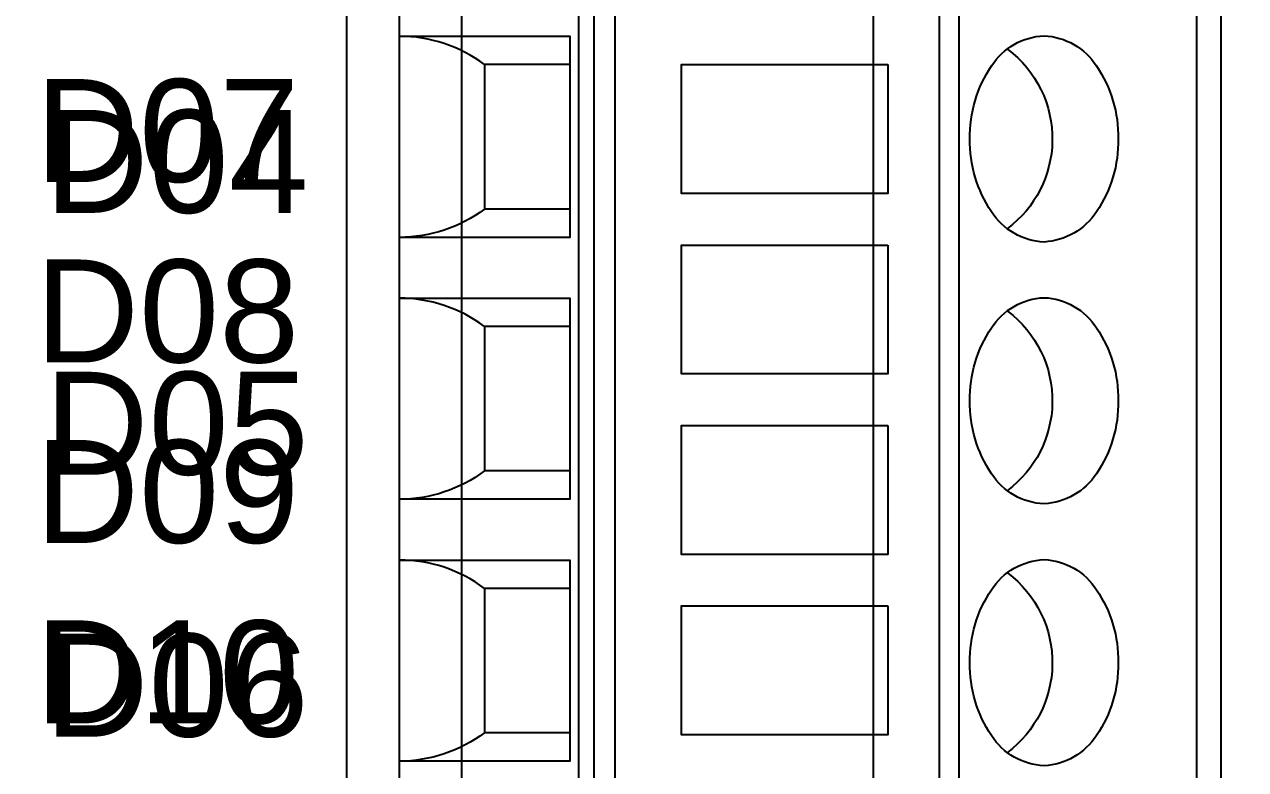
# Model space of a CAD drawing. Extents: x 1 to 23.7, y 0.2 to 17.
# Drawn here: x 18.276 to 19.208, y 5.437 to 6.006 of the extents above; entities that cross this region are included whole.
import ezdxf

# ---------------------------------------------------------------- set-up
doc = ezdxf.new("R2010")
doc.units = 0
doc.header["$MEASUREMENT"] = 0
for name, color, linetype in [('3_01__0-__EMPTY', 7, 'CONTINUOUS'), ('3_02__9X__RTD', 7, 'CONTINUOUS'), ('3_03__91__RTD_TC', 7, 'CONTINUOUS'), ('3_04__1-___4__DI__4__DO__S', 7, 'CONTINUOUS'), ('3_05__B-___4__DI__4__DO__F', 7, 'CONTINUOUS'), ('3_06__C-___4__DI__3__DO', 7, 'CONTINUOUS'), ('3_07__2X___8__DO__STD_FORM', 7, 'CONTINUOUS'), ('3_08__2A___8__DO__STD_FORM', 7, 'CONTINUOUS'), ('3_09__2B___8__DO__STD__6__', 7, 'CONTINUOUS'), ('3_10__2C___8__DO__STD__2__', 7, 'CONTINUOUS'), ('3_11__3-___8__DI', 7, 'CONTINUOUS'), ('3_12__D-___14__DI', 7, 'CONTINUOUS'), ('3_13__5-___8__AI', 7, 'CONTINUOUS'), ('3_14__6-___4__AI__4__AO', 7, 'CONTINUOUS'), ('6_00_____DWG', 7, 'CONTINUOUS')]:
    doc.layers.add(name, color=color, linetype=linetype)
doc.styles.add('ARIAL', font='arial.ttf')

msp = doc.modelspace()

# ---------------------------------------------------------------- linework, layer by layer
at = {"layer": '3_01__0-__EMPTY'}
msp.add_lwpolyline([(19.18968, 5.24851), (19.18968, 6.21374, 0.414214), (19.1598, 6.24363), (19.14468, 6.24363), (19.14468, 6.48363), (19.1598, 6.48363, 0.414214), (19.18968, 6.51351), (19.18968, 6.87124, 0.414973), (19.1598, 6.90113), (18.63957, 6.90113, 0.414973), (18.60968, 6.87124), (18.60968, 6.51351, 0.414214), (18.63957, 6.48363), (18.65468, 6.48363), (18.65468, 6.24363), (18.63957, 6.24363, 0.414214), (18.60968, 6.21374), (18.60968, 5.24851, 0.414214)], format="xyb", dxfattribs=at)
at = {"layer": '3_02__9X__RTD'}
for points in [[(18.52182, 6.83161), (18.52182, 4.745), (18.97457, 4.745), (18.97457, 6.83161)], [(18.9352, 5.97531), (18.9352, 5.87689), (18.77772, 5.87689), (18.77772, 5.97531)], [(18.9352, 5.83752), (18.9352, 5.73909), (18.77772, 5.73909), (18.77772, 5.83752)], [(18.9352, 5.69972), (18.9352, 5.60129), (18.77772, 5.60129), (18.77772, 5.69972)], [(18.9352, 5.56192), (18.9352, 5.4635), (18.77772, 5.4635), (18.77772, 5.56192)]]:
    msp.add_lwpolyline(points, close=True, dxfattribs=at)
msp.add_lwpolyline([(18.71079, 6.83161), (18.71079, 4.745)], dxfattribs=at)
at = {"layer": '3_03__91__RTD_TC'}
for points in [[(18.52182, 6.83161), (18.52182, 4.745), (18.97457, 4.745), (18.97457, 6.83161)], [(18.9352, 5.97531), (18.9352, 5.87689), (18.77772, 5.87689), (18.77772, 5.97531)], [(18.9352, 5.83752), (18.9352, 5.73909), (18.77772, 5.73909), (18.77772, 5.83752)], [(18.9352, 5.69972), (18.9352, 5.60129), (18.77772, 5.60129), (18.77772, 5.69972)], [(18.9352, 5.56192), (18.9352, 5.4635), (18.77772, 5.4635), (18.77772, 5.56192)]]:
    msp.add_lwpolyline(points, close=True, dxfattribs=at)
msp.add_lwpolyline([(18.71079, 6.83161), (18.71079, 4.745)], dxfattribs=at)
at = {"layer": '3_04__1-___4__DI__4__DO__S'}
msp.add_lwpolyline([(19.17097, 6.62016), (19.17097, 5.02016), (18.56226, 5.02016), (18.56226, 6.62016)], close=True, dxfattribs=at)
for points in [[(18.699, 6.62016), (18.699, 5.02016)], [(18.72684, 6.62016), (18.72684, 5.02016)], [(18.92394, 6.62016), (18.92394, 5.02016)], [(18.98937, 6.62016), (18.98937, 5.02016)], [(18.56226, 5.99693), (18.69233, 5.99693), (18.69233, 5.84339), (18.56226, 5.84339)], [(18.6272, 5.97528), (18.6272, 5.86504)], [(18.56226, 5.79693), (18.69233, 5.79693), (18.69233, 5.64339), (18.56226, 5.64339)], [(18.6272, 5.77528), (18.6272, 5.66504)], [(18.56226, 5.59693), (18.69233, 5.59693), (18.69233, 5.44339), (18.56226, 5.44339)], [(18.6272, 5.57528), (18.6272, 5.46504)]]:
    msp.add_lwpolyline(points, dxfattribs=at)
for points in [[(18.69233, 5.97528), (18.6272, 5.97528, 0.162853), (18.56226, 5.99693, 1.944453)], [(19.02646, 5.98724, -0.001746), (19.02659, 5.9871, -0.240907), (19.06083, 5.91701, -0.231198), (19.02659, 5.85007, -0.005828), (19.02666, 5.84977)], [(18.69233, 5.86504), (18.6272, 5.86504, -0.162853), (18.56226, 5.84339, -1.944453)], [(18.69233, 5.77528), (18.6272, 5.77528, 0.162853), (18.56226, 5.79693, 1.944453)], [(19.02646, 5.78724, -0.001746), (19.02659, 5.7871, -0.240907), (19.06083, 5.71701, -0.231198), (19.02659, 5.65007, -0.005828), (19.02666, 5.64977)], [(18.69233, 5.66504), (18.6272, 5.66504, -0.162853), (18.56226, 5.64339, -1.944453)], [(18.69233, 5.57528), (18.6272, 5.57528, 0.162853), (18.56226, 5.59693, 1.944453)], [(19.02646, 5.58724, -0.001746), (19.02659, 5.5871, -0.240907), (19.06083, 5.51701, -0.231198), (19.02659, 5.45007, -0.005828), (19.02666, 5.44977)], [(18.69233, 5.46504), (18.6272, 5.46504, -0.162853), (18.56226, 5.44339, -1.944453)]]:
    msp.add_lwpolyline(points, format="xyb", dxfattribs=at)
for points in [[(19.0545, 5.99733, -0.244062), (19.09455, 5.97426, -0.154167), (19.11114, 5.91858, -0.154167), (19.09455, 5.86291, -0.236767), (19.0545, 5.83984, -0.24406), (19.01444, 5.86291, -0.154167), (18.99786, 5.91858, -0.154167), (19.01444, 5.97426, -0.244061)], [(19.0545, 5.79733, -0.244062), (19.09455, 5.77426, -0.154167), (19.11114, 5.71858, -0.154167), (19.09455, 5.66291, -0.236767), (19.0545, 5.63984, -0.24406), (19.01444, 5.66291, -0.154167), (18.99786, 5.71858, -0.154167), (19.01444, 5.77426, -0.244061)], [(19.0545, 5.59733, -0.244062), (19.09455, 5.57426, -0.154167), (19.11114, 5.51858, -0.154167), (19.09455, 5.46291, -0.236767), (19.0545, 5.43984, -0.24406), (19.01444, 5.46291, -0.154167), (18.99786, 5.51858, -0.154167), (19.01444, 5.57426, -0.244061)]]:
    msp.add_lwpolyline(points, format="xyb", close=True, dxfattribs=at)
at = {"layer": '3_05__B-___4__DI__4__DO__F'}
msp.add_lwpolyline([(19.17097, 6.62016), (19.17097, 5.02016), (18.56226, 5.02016), (18.56226, 6.62016)], close=True, dxfattribs=at)
for points in [[(18.699, 6.62016), (18.699, 5.02016)], [(18.72684, 6.62016), (18.72684, 5.02016)], [(18.92394, 6.62016), (18.92394, 5.02016)], [(18.98937, 6.62016), (18.98937, 5.02016)], [(18.56226, 5.99693), (18.69233, 5.99693), (18.69233, 5.84339), (18.56226, 5.84339)], [(18.6272, 5.97528), (18.6272, 5.86504)], [(18.56226, 5.79693), (18.69233, 5.79693), (18.69233, 5.64339), (18.56226, 5.64339)], [(18.6272, 5.77528), (18.6272, 5.66504)], [(18.56226, 5.59693), (18.69233, 5.59693), (18.69233, 5.44339), (18.56226, 5.44339)], [(18.6272, 5.57528), (18.6272, 5.46504)]]:
    msp.add_lwpolyline(points, dxfattribs=at)
for points in [[(18.69233, 5.97528), (18.6272, 5.97528, 0.162853), (18.56226, 5.99693, 1.944453)], [(19.02646, 5.98724, -0.001746), (19.02659, 5.9871, -0.240907), (19.06083, 5.91701, -0.231198), (19.02659, 5.85007, -0.005828), (19.02666, 5.84977)], [(18.69233, 5.86504), (18.6272, 5.86504, -0.162853), (18.56226, 5.84339, -1.944453)], [(18.69233, 5.77528), (18.6272, 5.77528, 0.162853), (18.56226, 5.79693, 1.944453)], [(19.02646, 5.78724, -0.001746), (19.02659, 5.7871, -0.240907), (19.06083, 5.71701, -0.231198), (19.02659, 5.65007, -0.005828), (19.02666, 5.64977)], [(18.69233, 5.66504), (18.6272, 5.66504, -0.162853), (18.56226, 5.64339, -1.944453)], [(18.69233, 5.57528), (18.6272, 5.57528, 0.162853), (18.56226, 5.59693, 1.944453)], [(19.02646, 5.58724, -0.001746), (19.02659, 5.5871, -0.240907), (19.06083, 5.51701, -0.231198), (19.02659, 5.45007, -0.005828), (19.02666, 5.44977)], [(18.69233, 5.46504), (18.6272, 5.46504, -0.162853), (18.56226, 5.44339, -1.944453)]]:
    msp.add_lwpolyline(points, format="xyb", dxfattribs=at)
for points in [[(19.0545, 5.99733, -0.244062), (19.09455, 5.97426, -0.154167), (19.11114, 5.91858, -0.154167), (19.09455, 5.86291, -0.236767), (19.0545, 5.83984, -0.24406), (19.01444, 5.86291, -0.154167), (18.99786, 5.91858, -0.154167), (19.01444, 5.97426, -0.244061)], [(19.0545, 5.79733, -0.244062), (19.09455, 5.77426, -0.154167), (19.11114, 5.71858, -0.154167), (19.09455, 5.66291, -0.236767), (19.0545, 5.63984, -0.24406), (19.01444, 5.66291, -0.154167), (18.99786, 5.71858, -0.154167), (19.01444, 5.77426, -0.244061)], [(19.0545, 5.59733, -0.244062), (19.09455, 5.57426, -0.154167), (19.11114, 5.51858, -0.154167), (19.09455, 5.46291, -0.236767), (19.0545, 5.43984, -0.24406), (19.01444, 5.46291, -0.154167), (18.99786, 5.51858, -0.154167), (19.01444, 5.57426, -0.244061)]]:
    msp.add_lwpolyline(points, format="xyb", close=True, dxfattribs=at)
at = {"layer": '3_06__C-___4__DI__3__DO'}
msp.add_lwpolyline([(19.17097, 6.62016), (19.17097, 5.02016), (18.56226, 5.02016), (18.56226, 6.62016)], close=True, dxfattribs=at)
for points in [[(18.699, 6.62016), (18.699, 5.02016)], [(18.72684, 6.62016), (18.72684, 5.02016)], [(18.92394, 6.62016), (18.92394, 5.02016)], [(18.98937, 6.62016), (18.98937, 5.02016)], [(18.56226, 5.99693), (18.69233, 5.99693), (18.69233, 5.84339), (18.56226, 5.84339)], [(18.6272, 5.97528), (18.6272, 5.86504)], [(18.56226, 5.79693), (18.69233, 5.79693), (18.69233, 5.64339), (18.56226, 5.64339)], [(18.6272, 5.77528), (18.6272, 5.66504)], [(18.56226, 5.59693), (18.69233, 5.59693), (18.69233, 5.44339), (18.56226, 5.44339)], [(18.6272, 5.57528), (18.6272, 5.46504)]]:
    msp.add_lwpolyline(points, dxfattribs=at)
for points in [[(18.69233, 5.97528), (18.6272, 5.97528, 0.162853), (18.56226, 5.99693, 1.944453)], [(19.02646, 5.98724, -0.001746), (19.02659, 5.9871, -0.240907), (19.06083, 5.91701, -0.231198), (19.02659, 5.85007, -0.005828), (19.02666, 5.84977)], [(18.69233, 5.86504), (18.6272, 5.86504, -0.162853), (18.56226, 5.84339, -1.944453)], [(18.69233, 5.77528), (18.6272, 5.77528, 0.162853), (18.56226, 5.79693, 1.944453)], [(19.02646, 5.78724, -0.001746), (19.02659, 5.7871, -0.240907), (19.06083, 5.71701, -0.231198), (19.02659, 5.65007, -0.005828), (19.02666, 5.64977)], [(18.69233, 5.66504), (18.6272, 5.66504, -0.162853), (18.56226, 5.64339, -1.944453)], [(18.69233, 5.57528), (18.6272, 5.57528, 0.162853), (18.56226, 5.59693, 1.944453)], [(19.02646, 5.58724, -0.001746), (19.02659, 5.5871, -0.240907), (19.06083, 5.51701, -0.231198), (19.02659, 5.45007, -0.005828), (19.02666, 5.44977)], [(18.69233, 5.46504), (18.6272, 5.46504, -0.162853), (18.56226, 5.44339, -1.944453)]]:
    msp.add_lwpolyline(points, format="xyb", dxfattribs=at)
for points in [[(19.0545, 5.99733, -0.244062), (19.09455, 5.97426, -0.154167), (19.11114, 5.91858, -0.154167), (19.09455, 5.86291, -0.236767), (19.0545, 5.83984, -0.24406), (19.01444, 5.86291, -0.154167), (18.99786, 5.91858, -0.154167), (19.01444, 5.97426, -0.244061)], [(19.0545, 5.79733, -0.244062), (19.09455, 5.77426, -0.154167), (19.11114, 5.71858, -0.154167), (19.09455, 5.66291, -0.236767), (19.0545, 5.63984, -0.24406), (19.01444, 5.66291, -0.154167), (18.99786, 5.71858, -0.154167), (19.01444, 5.77426, -0.244061)], [(19.0545, 5.59733, -0.244062), (19.09455, 5.57426, -0.154167), (19.11114, 5.51858, -0.154167), (19.09455, 5.46291, -0.236767), (19.0545, 5.43984, -0.24406), (19.01444, 5.46291, -0.154167), (18.99786, 5.51858, -0.154167), (19.01444, 5.57426, -0.244061)]]:
    msp.add_lwpolyline(points, format="xyb", close=True, dxfattribs=at)
at = {"layer": '3_07__2X___8__DO__STD_FORM'}
msp.add_lwpolyline([(19.17097, 6.62016), (19.17097, 5.02016), (18.56226, 5.02016), (18.56226, 6.62016)], close=True, dxfattribs=at)
for points in [[(18.699, 6.62016), (18.699, 5.02016)], [(18.72684, 6.62016), (18.72684, 5.02016)], [(18.92394, 6.62016), (18.92394, 5.02016)], [(18.98937, 6.62016), (18.98937, 5.02016)], [(18.56226, 5.99693), (18.69233, 5.99693), (18.69233, 5.84339), (18.56226, 5.84339)], [(18.6272, 5.97528), (18.6272, 5.86504)], [(18.56226, 5.79693), (18.69233, 5.79693), (18.69233, 5.64339), (18.56226, 5.64339)], [(18.6272, 5.77528), (18.6272, 5.66504)], [(18.56226, 5.59693), (18.69233, 5.59693), (18.69233, 5.44339), (18.56226, 5.44339)], [(18.6272, 5.57528), (18.6272, 5.46504)]]:
    msp.add_lwpolyline(points, dxfattribs=at)
for points in [[(18.69233, 5.97528), (18.6272, 5.97528, 0.162853), (18.56226, 5.99693, 1.944453)], [(19.02646, 5.98724, -0.001746), (19.02659, 5.9871, -0.240907), (19.06083, 5.91701, -0.231198), (19.02659, 5.85007, -0.005828), (19.02666, 5.84977)], [(18.69233, 5.86504), (18.6272, 5.86504, -0.162853), (18.56226, 5.84339, -1.944453)], [(18.69233, 5.77528), (18.6272, 5.77528, 0.162853), (18.56226, 5.79693, 1.944453)], [(19.02646, 5.78724, -0.001746), (19.02659, 5.7871, -0.240907), (19.06083, 5.71701, -0.231198), (19.02659, 5.65007, -0.005828), (19.02666, 5.64977)], [(18.69233, 5.66504), (18.6272, 5.66504, -0.162853), (18.56226, 5.64339, -1.944453)], [(18.69233, 5.57528), (18.6272, 5.57528, 0.162853), (18.56226, 5.59693, 1.944453)], [(19.02646, 5.58724, -0.001746), (19.02659, 5.5871, -0.240907), (19.06083, 5.51701, -0.231198), (19.02659, 5.45007, -0.005828), (19.02666, 5.44977)], [(18.69233, 5.46504), (18.6272, 5.46504, -0.162853), (18.56226, 5.44339, -1.944453)]]:
    msp.add_lwpolyline(points, format="xyb", dxfattribs=at)
for points in [[(19.0545, 5.99733, -0.244062), (19.09455, 5.97426, -0.154167), (19.11114, 5.91858, -0.154167), (19.09455, 5.86291, -0.236767), (19.0545, 5.83984, -0.24406), (19.01444, 5.86291, -0.154167), (18.99786, 5.91858, -0.154167), (19.01444, 5.97426, -0.244061)], [(19.0545, 5.79733, -0.244062), (19.09455, 5.77426, -0.154167), (19.11114, 5.71858, -0.154167), (19.09455, 5.66291, -0.236767), (19.0545, 5.63984, -0.24406), (19.01444, 5.66291, -0.154167), (18.99786, 5.71858, -0.154167), (19.01444, 5.77426, -0.244061)], [(19.0545, 5.59733, -0.244062), (19.09455, 5.57426, -0.154167), (19.11114, 5.51858, -0.154167), (19.09455, 5.46291, -0.236767), (19.0545, 5.43984, -0.24406), (19.01444, 5.46291, -0.154167), (18.99786, 5.51858, -0.154167), (19.01444, 5.57426, -0.244061)]]:
    msp.add_lwpolyline(points, format="xyb", close=True, dxfattribs=at)
at = {"layer": '3_08__2A___8__DO__STD_FORM'}
msp.add_lwpolyline([(19.17097, 6.62016), (19.17097, 5.02016), (18.56226, 5.02016), (18.56226, 6.62016)], close=True, dxfattribs=at)
for points in [[(18.699, 6.62016), (18.699, 5.02016)], [(18.72684, 6.62016), (18.72684, 5.02016)], [(18.92394, 6.62016), (18.92394, 5.02016)], [(18.98937, 6.62016), (18.98937, 5.02016)], [(18.56226, 5.99693), (18.69233, 5.99693), (18.69233, 5.84339), (18.56226, 5.84339)], [(18.6272, 5.97528), (18.6272, 5.86504)], [(18.56226, 5.79693), (18.69233, 5.79693), (18.69233, 5.64339), (18.56226, 5.64339)], [(18.6272, 5.77528), (18.6272, 5.66504)], [(18.56226, 5.59693), (18.69233, 5.59693), (18.69233, 5.44339), (18.56226, 5.44339)], [(18.6272, 5.57528), (18.6272, 5.46504)]]:
    msp.add_lwpolyline(points, dxfattribs=at)
for points in [[(18.69233, 5.97528), (18.6272, 5.97528, 0.162853), (18.56226, 5.99693, 1.944453)], [(19.02646, 5.98724, -0.001746), (19.02659, 5.9871, -0.240907), (19.06083, 5.91701, -0.231198), (19.02659, 5.85007, -0.005828), (19.02666, 5.84977)], [(18.69233, 5.86504), (18.6272, 5.86504, -0.162853), (18.56226, 5.84339, -1.944453)], [(18.69233, 5.77528), (18.6272, 5.77528, 0.162853), (18.56226, 5.79693, 1.944453)], [(19.02646, 5.78724, -0.001746), (19.02659, 5.7871, -0.240907), (19.06083, 5.71701, -0.231198), (19.02659, 5.65007, -0.005828), (19.02666, 5.64977)], [(18.69233, 5.66504), (18.6272, 5.66504, -0.162853), (18.56226, 5.64339, -1.944453)], [(18.69233, 5.57528), (18.6272, 5.57528, 0.162853), (18.56226, 5.59693, 1.944453)], [(19.02646, 5.58724, -0.001746), (19.02659, 5.5871, -0.240907), (19.06083, 5.51701, -0.231198), (19.02659, 5.45007, -0.005828), (19.02666, 5.44977)], [(18.69233, 5.46504), (18.6272, 5.46504, -0.162853), (18.56226, 5.44339, -1.944453)]]:
    msp.add_lwpolyline(points, format="xyb", dxfattribs=at)
for points in [[(19.0545, 5.99733, -0.244062), (19.09455, 5.97426, -0.154167), (19.11114, 5.91858, -0.154167), (19.09455, 5.86291, -0.236767), (19.0545, 5.83984, -0.24406), (19.01444, 5.86291, -0.154167), (18.99786, 5.91858, -0.154167), (19.01444, 5.97426, -0.244061)], [(19.0545, 5.79733, -0.244062), (19.09455, 5.77426, -0.154167), (19.11114, 5.71858, -0.154167), (19.09455, 5.66291, -0.236767), (19.0545, 5.63984, -0.24406), (19.01444, 5.66291, -0.154167), (18.99786, 5.71858, -0.154167), (19.01444, 5.77426, -0.244061)], [(19.0545, 5.59733, -0.244062), (19.09455, 5.57426, -0.154167), (19.11114, 5.51858, -0.154167), (19.09455, 5.46291, -0.236767), (19.0545, 5.43984, -0.24406), (19.01444, 5.46291, -0.154167), (18.99786, 5.51858, -0.154167), (19.01444, 5.57426, -0.244061)]]:
    msp.add_lwpolyline(points, format="xyb", close=True, dxfattribs=at)
at = {"layer": '3_09__2B___8__DO__STD__6__'}
msp.add_lwpolyline([(19.17097, 6.62016), (19.17097, 5.02016), (18.56226, 5.02016), (18.56226, 6.62016)], close=True, dxfattribs=at)
for points in [[(18.699, 6.62016), (18.699, 5.02016)], [(18.72684, 6.62016), (18.72684, 5.02016)], [(18.92394, 6.62016), (18.92394, 5.02016)], [(18.98937, 6.62016), (18.98937, 5.02016)], [(18.56226, 5.99693), (18.69233, 5.99693), (18.69233, 5.84339), (18.56226, 5.84339)], [(18.6272, 5.97528), (18.6272, 5.86504)], [(18.56226, 5.79693), (18.69233, 5.79693), (18.69233, 5.64339), (18.56226, 5.64339)], [(18.6272, 5.77528), (18.6272, 5.66504)], [(18.56226, 5.59693), (18.69233, 5.59693), (18.69233, 5.44339), (18.56226, 5.44339)], [(18.6272, 5.57528), (18.6272, 5.46504)]]:
    msp.add_lwpolyline(points, dxfattribs=at)
for points in [[(18.69233, 5.97528), (18.6272, 5.97528, 0.162853), (18.56226, 5.99693, 1.944453)], [(19.02646, 5.98724, -0.001746), (19.02659, 5.9871, -0.240907), (19.06083, 5.91701, -0.231198), (19.02659, 5.85007, -0.005828), (19.02666, 5.84977)], [(18.69233, 5.86504), (18.6272, 5.86504, -0.162853), (18.56226, 5.84339, -1.944453)], [(18.69233, 5.77528), (18.6272, 5.77528, 0.162853), (18.56226, 5.79693, 1.944453)], [(19.02646, 5.78724, -0.001746), (19.02659, 5.7871, -0.240907), (19.06083, 5.71701, -0.231198), (19.02659, 5.65007, -0.005828), (19.02666, 5.64977)], [(18.69233, 5.66504), (18.6272, 5.66504, -0.162853), (18.56226, 5.64339, -1.944453)], [(18.69233, 5.57528), (18.6272, 5.57528, 0.162853), (18.56226, 5.59693, 1.944453)], [(19.02646, 5.58724, -0.001746), (19.02659, 5.5871, -0.240907), (19.06083, 5.51701, -0.231198), (19.02659, 5.45007, -0.005828), (19.02666, 5.44977)], [(18.69233, 5.46504), (18.6272, 5.46504, -0.162853), (18.56226, 5.44339, -1.944453)]]:
    msp.add_lwpolyline(points, format="xyb", dxfattribs=at)
for points in [[(19.0545, 5.99733, -0.244062), (19.09455, 5.97426, -0.154167), (19.11114, 5.91858, -0.154167), (19.09455, 5.86291, -0.236767), (19.0545, 5.83984, -0.24406), (19.01444, 5.86291, -0.154167), (18.99786, 5.91858, -0.154167), (19.01444, 5.97426, -0.244061)], [(19.0545, 5.79733, -0.244062), (19.09455, 5.77426, -0.154167), (19.11114, 5.71858, -0.154167), (19.09455, 5.66291, -0.236767), (19.0545, 5.63984, -0.24406), (19.01444, 5.66291, -0.154167), (18.99786, 5.71858, -0.154167), (19.01444, 5.77426, -0.244061)], [(19.0545, 5.59733, -0.244062), (19.09455, 5.57426, -0.154167), (19.11114, 5.51858, -0.154167), (19.09455, 5.46291, -0.236767), (19.0545, 5.43984, -0.24406), (19.01444, 5.46291, -0.154167), (18.99786, 5.51858, -0.154167), (19.01444, 5.57426, -0.244061)]]:
    msp.add_lwpolyline(points, format="xyb", close=True, dxfattribs=at)
at = {"layer": '3_10__2C___8__DO__STD__2__'}
msp.add_lwpolyline([(19.17097, 6.62016), (19.17097, 5.02016), (18.56226, 5.02016), (18.56226, 6.62016)], close=True, dxfattribs=at)
for points in [[(18.699, 6.62016), (18.699, 5.02016)], [(18.72684, 6.62016), (18.72684, 5.02016)], [(18.92394, 6.62016), (18.92394, 5.02016)], [(18.98937, 6.62016), (18.98937, 5.02016)], [(18.56226, 5.99693), (18.69233, 5.99693), (18.69233, 5.84339), (18.56226, 5.84339)], [(18.6272, 5.97528), (18.6272, 5.86504)], [(18.56226, 5.79693), (18.69233, 5.79693), (18.69233, 5.64339), (18.56226, 5.64339)], [(18.6272, 5.77528), (18.6272, 5.66504)], [(18.56226, 5.59693), (18.69233, 5.59693), (18.69233, 5.44339), (18.56226, 5.44339)], [(18.6272, 5.57528), (18.6272, 5.46504)]]:
    msp.add_lwpolyline(points, dxfattribs=at)
for points in [[(18.69233, 5.97528), (18.6272, 5.97528, 0.162853), (18.56226, 5.99693, 1.944453)], [(19.02646, 5.98724, -0.001746), (19.02659, 5.9871, -0.240907), (19.06083, 5.91701, -0.231198), (19.02659, 5.85007, -0.005828), (19.02666, 5.84977)], [(18.69233, 5.86504), (18.6272, 5.86504, -0.162853), (18.56226, 5.84339, -1.944453)], [(18.69233, 5.77528), (18.6272, 5.77528, 0.162853), (18.56226, 5.79693, 1.944453)], [(19.02646, 5.78724, -0.001746), (19.02659, 5.7871, -0.240907), (19.06083, 5.71701, -0.231198), (19.02659, 5.65007, -0.005828), (19.02666, 5.64977)], [(18.69233, 5.66504), (18.6272, 5.66504, -0.162853), (18.56226, 5.64339, -1.944453)], [(18.69233, 5.57528), (18.6272, 5.57528, 0.162853), (18.56226, 5.59693, 1.944453)], [(19.02646, 5.58724, -0.001746), (19.02659, 5.5871, -0.240907), (19.06083, 5.51701, -0.231198), (19.02659, 5.45007, -0.005828), (19.02666, 5.44977)], [(18.69233, 5.46504), (18.6272, 5.46504, -0.162853), (18.56226, 5.44339, -1.944453)]]:
    msp.add_lwpolyline(points, format="xyb", dxfattribs=at)
for points in [[(19.0545, 5.99733, -0.244062), (19.09455, 5.97426, -0.154167), (19.11114, 5.91858, -0.154167), (19.09455, 5.86291, -0.236767), (19.0545, 5.83984, -0.24406), (19.01444, 5.86291, -0.154167), (18.99786, 5.91858, -0.154167), (19.01444, 5.97426, -0.244061)], [(19.0545, 5.79733, -0.244062), (19.09455, 5.77426, -0.154167), (19.11114, 5.71858, -0.154167), (19.09455, 5.66291, -0.236767), (19.0545, 5.63984, -0.24406), (19.01444, 5.66291, -0.154167), (18.99786, 5.71858, -0.154167), (19.01444, 5.77426, -0.244061)], [(19.0545, 5.59733, -0.244062), (19.09455, 5.57426, -0.154167), (19.11114, 5.51858, -0.154167), (19.09455, 5.46291, -0.236767), (19.0545, 5.43984, -0.24406), (19.01444, 5.46291, -0.154167), (18.99786, 5.51858, -0.154167), (19.01444, 5.57426, -0.244061)]]:
    msp.add_lwpolyline(points, format="xyb", close=True, dxfattribs=at)
at = {"layer": '3_11__3-___8__DI'}
msp.add_lwpolyline([(19.17097, 6.62016), (19.17097, 5.02016), (18.56226, 5.02016), (18.56226, 6.62016)], close=True, dxfattribs=at)
for points in [[(18.699, 6.62016), (18.699, 5.02016)], [(18.72684, 6.62016), (18.72684, 5.02016)], [(18.92394, 6.62016), (18.92394, 5.02016)], [(18.98937, 6.62016), (18.98937, 5.02016)], [(18.56226, 5.99693), (18.69233, 5.99693), (18.69233, 5.84339), (18.56226, 5.84339)], [(18.6272, 5.97528), (18.6272, 5.86504)], [(18.56226, 5.79693), (18.69233, 5.79693), (18.69233, 5.64339), (18.56226, 5.64339)], [(18.6272, 5.77528), (18.6272, 5.66504)], [(18.56226, 5.59693), (18.69233, 5.59693), (18.69233, 5.44339), (18.56226, 5.44339)], [(18.6272, 5.57528), (18.6272, 5.46504)]]:
    msp.add_lwpolyline(points, dxfattribs=at)
for points in [[(18.69233, 5.97528), (18.6272, 5.97528, 0.162853), (18.56226, 5.99693, 1.944453)], [(19.02646, 5.98724, -0.001746), (19.02659, 5.9871, -0.240907), (19.06083, 5.91701, -0.231198), (19.02659, 5.85007, -0.005828), (19.02666, 5.84977)], [(18.69233, 5.86504), (18.6272, 5.86504, -0.162853), (18.56226, 5.84339, -1.944453)], [(18.69233, 5.77528), (18.6272, 5.77528, 0.162853), (18.56226, 5.79693, 1.944453)], [(19.02646, 5.78724, -0.001746), (19.02659, 5.7871, -0.240907), (19.06083, 5.71701, -0.231198), (19.02659, 5.65007, -0.005828), (19.02666, 5.64977)], [(18.69233, 5.66504), (18.6272, 5.66504, -0.162853), (18.56226, 5.64339, -1.944453)], [(18.69233, 5.57528), (18.6272, 5.57528, 0.162853), (18.56226, 5.59693, 1.944453)], [(19.02646, 5.58724, -0.001746), (19.02659, 5.5871, -0.240907), (19.06083, 5.51701, -0.231198), (19.02659, 5.45007, -0.005828), (19.02666, 5.44977)], [(18.69233, 5.46504), (18.6272, 5.46504, -0.162853), (18.56226, 5.44339, -1.944453)]]:
    msp.add_lwpolyline(points, format="xyb", dxfattribs=at)
for points in [[(19.0545, 5.99733, -0.244062), (19.09455, 5.97426, -0.154167), (19.11114, 5.91858, -0.154167), (19.09455, 5.86291, -0.236767), (19.0545, 5.83984, -0.24406), (19.01444, 5.86291, -0.154167), (18.99786, 5.91858, -0.154167), (19.01444, 5.97426, -0.244061)], [(19.0545, 5.79733, -0.244062), (19.09455, 5.77426, -0.154167), (19.11114, 5.71858, -0.154167), (19.09455, 5.66291, -0.236767), (19.0545, 5.63984, -0.24406), (19.01444, 5.66291, -0.154167), (18.99786, 5.71858, -0.154167), (19.01444, 5.77426, -0.244061)], [(19.0545, 5.59733, -0.244062), (19.09455, 5.57426, -0.154167), (19.11114, 5.51858, -0.154167), (19.09455, 5.46291, -0.236767), (19.0545, 5.43984, -0.24406), (19.01444, 5.46291, -0.154167), (18.99786, 5.51858, -0.154167), (19.01444, 5.57426, -0.244061)]]:
    msp.add_lwpolyline(points, format="xyb", close=True, dxfattribs=at)
at = {"layer": '3_12__D-___14__DI'}
msp.add_lwpolyline([(19.17097, 6.62016), (19.17097, 5.02016), (18.56226, 5.02016), (18.56226, 6.62016)], close=True, dxfattribs=at)
for points in [[(18.699, 6.62016), (18.699, 5.02016)], [(18.72684, 6.62016), (18.72684, 5.02016)], [(18.92394, 6.62016), (18.92394, 5.02016)], [(18.98937, 6.62016), (18.98937, 5.02016)], [(18.56226, 5.99693), (18.69233, 5.99693), (18.69233, 5.84339), (18.56226, 5.84339)], [(18.6272, 5.97528), (18.6272, 5.86504)], [(18.56226, 5.79693), (18.69233, 5.79693), (18.69233, 5.64339), (18.56226, 5.64339)], [(18.6272, 5.77528), (18.6272, 5.66504)], [(18.56226, 5.59693), (18.69233, 5.59693), (18.69233, 5.44339), (18.56226, 5.44339)], [(18.6272, 5.57528), (18.6272, 5.46504)]]:
    msp.add_lwpolyline(points, dxfattribs=at)
for points in [[(18.69233, 5.97528), (18.6272, 5.97528, 0.162853), (18.56226, 5.99693, 1.944453)], [(19.02646, 5.98724, -0.001746), (19.02659, 5.9871, -0.240907), (19.06083, 5.91701, -0.231198), (19.02659, 5.85007, -0.005828), (19.02666, 5.84977)], [(18.69233, 5.86504), (18.6272, 5.86504, -0.162853), (18.56226, 5.84339, -1.944453)], [(18.69233, 5.77528), (18.6272, 5.77528, 0.162853), (18.56226, 5.79693, 1.944453)], [(19.02646, 5.78724, -0.001746), (19.02659, 5.7871, -0.240907), (19.06083, 5.71701, -0.231198), (19.02659, 5.65007, -0.005828), (19.02666, 5.64977)], [(18.69233, 5.66504), (18.6272, 5.66504, -0.162853), (18.56226, 5.64339, -1.944453)], [(18.69233, 5.57528), (18.6272, 5.57528, 0.162853), (18.56226, 5.59693, 1.944453)], [(19.02646, 5.58724, -0.001746), (19.02659, 5.5871, -0.240907), (19.06083, 5.51701, -0.231198), (19.02659, 5.45007, -0.005828), (19.02666, 5.44977)], [(18.69233, 5.46504), (18.6272, 5.46504, -0.162853), (18.56226, 5.44339, -1.944453)]]:
    msp.add_lwpolyline(points, format="xyb", dxfattribs=at)
for points in [[(19.0545, 5.99733, -0.244062), (19.09455, 5.97426, -0.154167), (19.11114, 5.91858, -0.154167), (19.09455, 5.86291, -0.236767), (19.0545, 5.83984, -0.24406), (19.01444, 5.86291, -0.154167), (18.99786, 5.91858, -0.154167), (19.01444, 5.97426, -0.244061)], [(19.0545, 5.79733, -0.244062), (19.09455, 5.77426, -0.154167), (19.11114, 5.71858, -0.154167), (19.09455, 5.66291, -0.236767), (19.0545, 5.63984, -0.24406), (19.01444, 5.66291, -0.154167), (18.99786, 5.71858, -0.154167), (19.01444, 5.77426, -0.244061)], [(19.0545, 5.59733, -0.244062), (19.09455, 5.57426, -0.154167), (19.11114, 5.51858, -0.154167), (19.09455, 5.46291, -0.236767), (19.0545, 5.43984, -0.24406), (19.01444, 5.46291, -0.154167), (18.99786, 5.51858, -0.154167), (19.01444, 5.57426, -0.244061)]]:
    msp.add_lwpolyline(points, format="xyb", close=True, dxfattribs=at)
at = {"layer": '3_13__5-___8__AI'}
msp.add_lwpolyline([(19.17097, 6.62016), (19.17097, 5.02016), (18.56226, 5.02016), (18.56226, 6.62016)], close=True, dxfattribs=at)
for points in [[(18.699, 6.62016), (18.699, 5.02016)], [(18.72684, 6.62016), (18.72684, 5.02016)], [(18.92394, 6.62016), (18.92394, 5.02016)], [(18.98937, 6.62016), (18.98937, 5.02016)], [(18.56226, 5.99693), (18.69233, 5.99693), (18.69233, 5.84339), (18.56226, 5.84339)], [(18.6272, 5.97528), (18.6272, 5.86504)], [(18.56226, 5.79693), (18.69233, 5.79693), (18.69233, 5.64339), (18.56226, 5.64339)], [(18.6272, 5.77528), (18.6272, 5.66504)], [(18.56226, 5.59693), (18.69233, 5.59693), (18.69233, 5.44339), (18.56226, 5.44339)], [(18.6272, 5.57528), (18.6272, 5.46504)]]:
    msp.add_lwpolyline(points, dxfattribs=at)
for points in [[(18.69233, 5.97528), (18.6272, 5.97528, 0.162853), (18.56226, 5.99693, 1.944453)], [(19.02646, 5.98724, -0.001746), (19.02659, 5.9871, -0.240907), (19.06083, 5.91701, -0.231198), (19.02659, 5.85007, -0.005828), (19.02666, 5.84977)], [(18.69233, 5.86504), (18.6272, 5.86504, -0.162853), (18.56226, 5.84339, -1.944453)], [(18.69233, 5.77528), (18.6272, 5.77528, 0.162853), (18.56226, 5.79693, 1.944453)], [(19.02646, 5.78724, -0.001746), (19.02659, 5.7871, -0.240907), (19.06083, 5.71701, -0.231198), (19.02659, 5.65007, -0.005828), (19.02666, 5.64977)], [(18.69233, 5.66504), (18.6272, 5.66504, -0.162853), (18.56226, 5.64339, -1.944453)], [(18.69233, 5.57528), (18.6272, 5.57528, 0.162853), (18.56226, 5.59693, 1.944453)], [(19.02646, 5.58724, -0.001746), (19.02659, 5.5871, -0.240907), (19.06083, 5.51701, -0.231198), (19.02659, 5.45007, -0.005828), (19.02666, 5.44977)], [(18.69233, 5.46504), (18.6272, 5.46504, -0.162853), (18.56226, 5.44339, -1.944453)]]:
    msp.add_lwpolyline(points, format="xyb", dxfattribs=at)
for points in [[(19.0545, 5.99733, -0.244062), (19.09455, 5.97426, -0.154167), (19.11114, 5.91858, -0.154167), (19.09455, 5.86291, -0.236767), (19.0545, 5.83984, -0.24406), (19.01444, 5.86291, -0.154167), (18.99786, 5.91858, -0.154167), (19.01444, 5.97426, -0.244061)], [(19.0545, 5.79733, -0.244062), (19.09455, 5.77426, -0.154167), (19.11114, 5.71858, -0.154167), (19.09455, 5.66291, -0.236767), (19.0545, 5.63984, -0.24406), (19.01444, 5.66291, -0.154167), (18.99786, 5.71858, -0.154167), (19.01444, 5.77426, -0.244061)], [(19.0545, 5.59733, -0.244062), (19.09455, 5.57426, -0.154167), (19.11114, 5.51858, -0.154167), (19.09455, 5.46291, -0.236767), (19.0545, 5.43984, -0.24406), (19.01444, 5.46291, -0.154167), (18.99786, 5.51858, -0.154167), (19.01444, 5.57426, -0.244061)]]:
    msp.add_lwpolyline(points, format="xyb", close=True, dxfattribs=at)
at = {"layer": '3_14__6-___4__AI__4__AO'}
msp.add_lwpolyline([(19.17097, 6.62016), (19.17097, 5.02016), (18.56226, 5.02016), (18.56226, 6.62016)], close=True, dxfattribs=at)
for points in [[(18.699, 6.62016), (18.699, 5.02016)], [(18.72684, 6.62016), (18.72684, 5.02016)], [(18.92394, 6.62016), (18.92394, 5.02016)], [(18.98937, 6.62016), (18.98937, 5.02016)], [(18.56226, 5.99693), (18.69233, 5.99693), (18.69233, 5.84339), (18.56226, 5.84339)], [(18.6272, 5.97528), (18.6272, 5.86504)], [(18.56226, 5.79693), (18.69233, 5.79693), (18.69233, 5.64339), (18.56226, 5.64339)], [(18.6272, 5.77528), (18.6272, 5.66504)], [(18.56226, 5.59693), (18.69233, 5.59693), (18.69233, 5.44339), (18.56226, 5.44339)], [(18.6272, 5.57528), (18.6272, 5.46504)]]:
    msp.add_lwpolyline(points, dxfattribs=at)
for points in [[(18.69233, 5.97528), (18.6272, 5.97528, 0.162853), (18.56226, 5.99693, 1.944453)], [(19.02646, 5.98724, -0.001746), (19.02659, 5.9871, -0.240907), (19.06083, 5.91701, -0.231198), (19.02659, 5.85007, -0.005828), (19.02666, 5.84977)], [(18.69233, 5.86504), (18.6272, 5.86504, -0.162853), (18.56226, 5.84339, -1.944453)], [(18.69233, 5.77528), (18.6272, 5.77528, 0.162853), (18.56226, 5.79693, 1.944453)], [(19.02646, 5.78724, -0.001746), (19.02659, 5.7871, -0.240907), (19.06083, 5.71701, -0.231198), (19.02659, 5.65007, -0.005828), (19.02666, 5.64977)], [(18.69233, 5.66504), (18.6272, 5.66504, -0.162853), (18.56226, 5.64339, -1.944453)], [(18.69233, 5.57528), (18.6272, 5.57528, 0.162853), (18.56226, 5.59693, 1.944453)], [(19.02646, 5.58724, -0.001746), (19.02659, 5.5871, -0.240907), (19.06083, 5.51701, -0.231198), (19.02659, 5.45007, -0.005828), (19.02666, 5.44977)], [(18.69233, 5.46504), (18.6272, 5.46504, -0.162853), (18.56226, 5.44339, -1.944453)]]:
    msp.add_lwpolyline(points, format="xyb", dxfattribs=at)
for points in [[(19.0545, 5.99733, -0.244062), (19.09455, 5.97426, -0.154167), (19.11114, 5.91858, -0.154167), (19.09455, 5.86291, -0.236767), (19.0545, 5.83984, -0.24406), (19.01444, 5.86291, -0.154167), (18.99786, 5.91858, -0.154167), (19.01444, 5.97426, -0.244061)], [(19.0545, 5.79733, -0.244062), (19.09455, 5.77426, -0.154167), (19.11114, 5.71858, -0.154167), (19.09455, 5.66291, -0.236767), (19.0545, 5.63984, -0.24406), (19.01444, 5.66291, -0.154167), (18.99786, 5.71858, -0.154167), (19.01444, 5.77426, -0.244061)], [(19.0545, 5.59733, -0.244062), (19.09455, 5.57426, -0.154167), (19.11114, 5.51858, -0.154167), (19.09455, 5.46291, -0.236767), (19.0545, 5.43984, -0.24406), (19.01444, 5.46291, -0.154167), (18.99786, 5.51858, -0.154167), (19.01444, 5.57426, -0.244061)]]:
    msp.add_lwpolyline(points, format="xyb", close=True, dxfattribs=at)
at = {"layer": '6_00_____DWG'}
msp.add_lwpolyline([(23, 6.8335), (23, 2.16814, -0.414214), (22.92126, 2.0894), (22.83268, 2.0894, 0.414214), (22.71457, 1.97129), (22.71457, 1.88271, -0.414213), (22.63583, 1.80397), (16.08071, 1.80397, -0.414213), (16.00197, 1.88271), (16.00197, 1.97129, 0.414213), (15.88386, 2.0894), (15.79528, 2.0894, -0.414213), (15.71654, 2.16814, -0.000001), (15.71654, 6.8335, -0.414214), (15.79528, 6.91224), (15.88386, 6.91224, 0.414214), (16.00197, 7.03035), (16.00197, 7.11893, -0.414214), (16.08071, 7.19767), (22.63583, 7.19767, -0.414213), (22.71457, 7.11893), (22.71457, 7.03035, 0.414213), (22.83268, 6.91224), (22.92126, 6.91224, -0.414213)], format="xyb", close=True, dxfattribs=at)

# ---------------------------------------------------------------- texts
at = {"layer": '3_01__0-__EMPTY', "style": 'ARIAL'}
for s, p in [('D04', (18.29138, 5.86208)), ('D05', (18.29138, 5.66209)), ('D06', (18.29138, 5.46209))]:
    msp.add_text(s, height=0.078667, dxfattribs=at).set_placement(p)
at = {"layer": '3_02__9X__RTD', "style": 'ARIAL'}
for s, p in [('D07', (18.28416, 5.88564)), ('D08', (18.28416, 5.74783)), ('D09', (18.28416, 5.61003)), ('D10', (18.28416, 5.47222))]:
    msp.add_text(s, height=0.078667, dxfattribs=at).set_placement(p)
at = {"layer": '3_03__91__RTD_TC', "style": 'ARIAL'}
for s, p in [('D07', (18.28416, 5.88564)), ('D08', (18.28416, 5.74783)), ('D09', (18.28416, 5.61003)), ('D10', (18.28416, 5.47222))]:
    msp.add_text(s, height=0.078667, dxfattribs=at).set_placement(p)
at = {"layer": '3_04__1-___4__DI__4__DO__S', "style": 'ARIAL'}
for s, p in [('D04', (18.29138, 5.86208)), ('D05', (18.29138, 5.66209)), ('D06', (18.29138, 5.46209))]:
    msp.add_text(s, height=0.078667, dxfattribs=at).set_placement(p)
at = {"layer": '3_05__B-___4__DI__4__DO__F', "style": 'ARIAL'}
for s, p in [('D04', (18.29138, 5.86208)), ('D05', (18.29138, 5.66209)), ('D06', (18.29138, 5.46209))]:
    msp.add_text(s, height=0.078667, dxfattribs=at).set_placement(p)
at = {"layer": '3_06__C-___4__DI__3__DO', "style": 'ARIAL'}
for s, p in [('D04', (18.29138, 5.86208)), ('D05', (18.29138, 5.66209)), ('D06', (18.29138, 5.46209))]:
    msp.add_text(s, height=0.078667, dxfattribs=at).set_placement(p)
at = {"layer": '3_07__2X___8__DO__STD_FORM', "style": 'ARIAL'}
for s, p in [('D04', (18.29138, 5.86208)), ('D05', (18.29138, 5.66209)), ('D06', (18.29138, 5.46209))]:
    msp.add_text(s, height=0.078667, dxfattribs=at).set_placement(p)
at = {"layer": '3_08__2A___8__DO__STD_FORM', "style": 'ARIAL'}
for s, p in [('D04', (18.29138, 5.86208)), ('D05', (18.29138, 5.66209)), ('D06', (18.29138, 5.46209))]:
    msp.add_text(s, height=0.078667, dxfattribs=at).set_placement(p)
at = {"layer": '3_09__2B___8__DO__STD__6__', "style": 'ARIAL'}
for s, p in [('D04', (18.29138, 5.86208)), ('D05', (18.29138, 5.66209)), ('D06', (18.29138, 5.46209))]:
    msp.add_text(s, height=0.078667, dxfattribs=at).set_placement(p)
at = {"layer": '3_10__2C___8__DO__STD__2__', "style": 'ARIAL'}
for s, p in [('D04', (18.29138, 5.86208)), ('D05', (18.29138, 5.66209)), ('D06', (18.29138, 5.46209))]:
    msp.add_text(s, height=0.078667, dxfattribs=at).set_placement(p)
at = {"layer": '3_11__3-___8__DI', "style": 'ARIAL'}
for s, p in [('D04', (18.29138, 5.86208)), ('D05', (18.29138, 5.66209)), ('D06', (18.29138, 5.46209))]:
    msp.add_text(s, height=0.078667, dxfattribs=at).set_placement(p)
at = {"layer": '3_12__D-___14__DI', "style": 'ARIAL'}
for s, p in [('D04', (18.29138, 5.86208)), ('D05', (18.29138, 5.66209)), ('D06', (18.29138, 5.46209))]:
    msp.add_text(s, height=0.078667, dxfattribs=at).set_placement(p)
at = {"layer": '3_13__5-___8__AI', "style": 'ARIAL'}
for s, p in [('D04', (18.29138, 5.86208)), ('D05', (18.29138, 5.66209)), ('D06', (18.29138, 5.46209))]:
    msp.add_text(s, height=0.078667, dxfattribs=at).set_placement(p)
at = {"layer": '3_14__6-___4__AI__4__AO', "style": 'ARIAL'}
for s, p in [('D04', (18.29138, 5.86208)), ('D05', (18.29138, 5.66209)), ('D06', (18.29138, 5.46209))]:
    msp.add_text(s, height=0.078667, dxfattribs=at).set_placement(p)

doc.saveas('drawing.dxf')
